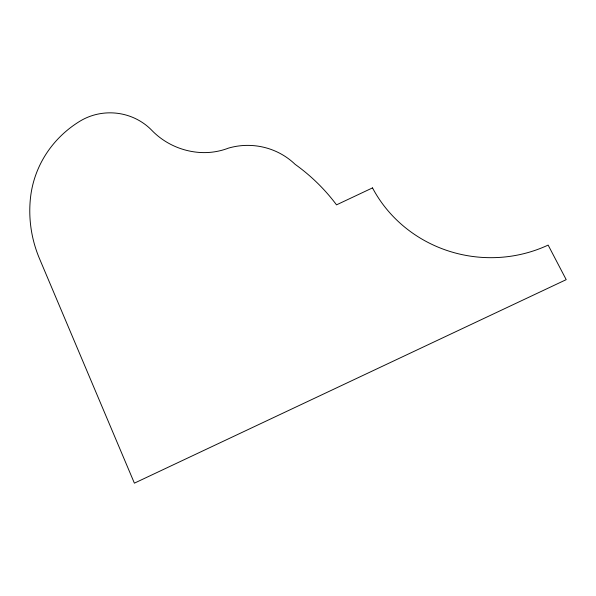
<?xml version="1.0" encoding="UTF-8"?>
<svg xmlns="http://www.w3.org/2000/svg" width="596" height="596" viewBox="0 0 596 596"><rect width="100%" height="100%" fill="white"/><g stroke="black" fill="none" stroke-linecap="round" stroke-linejoin="round"><path stroke-width="0.89" d="M372.507 187.896L336.524 204.853A190.795 182.264 5.6 0 0 295.087 164.31A66.208 63.251 5.6 0 0 228.402 148.143A65.18 62.267 5.6 0 1 196.904 152.218A71.691 68.488 5.6 0 1 151.853 130.382A56.486 53.96 5.6 0 0 79.819 121.264A109.53 104.635 5.6 0 0 30.426 198.379A132.915 126.97 5.6 0 0 39.515 258.694L134.391 483.155L566.2 279.651L548.141 245.09A131.537 125.659 5.6 0 1 372.507 187.896"/></g></svg>
